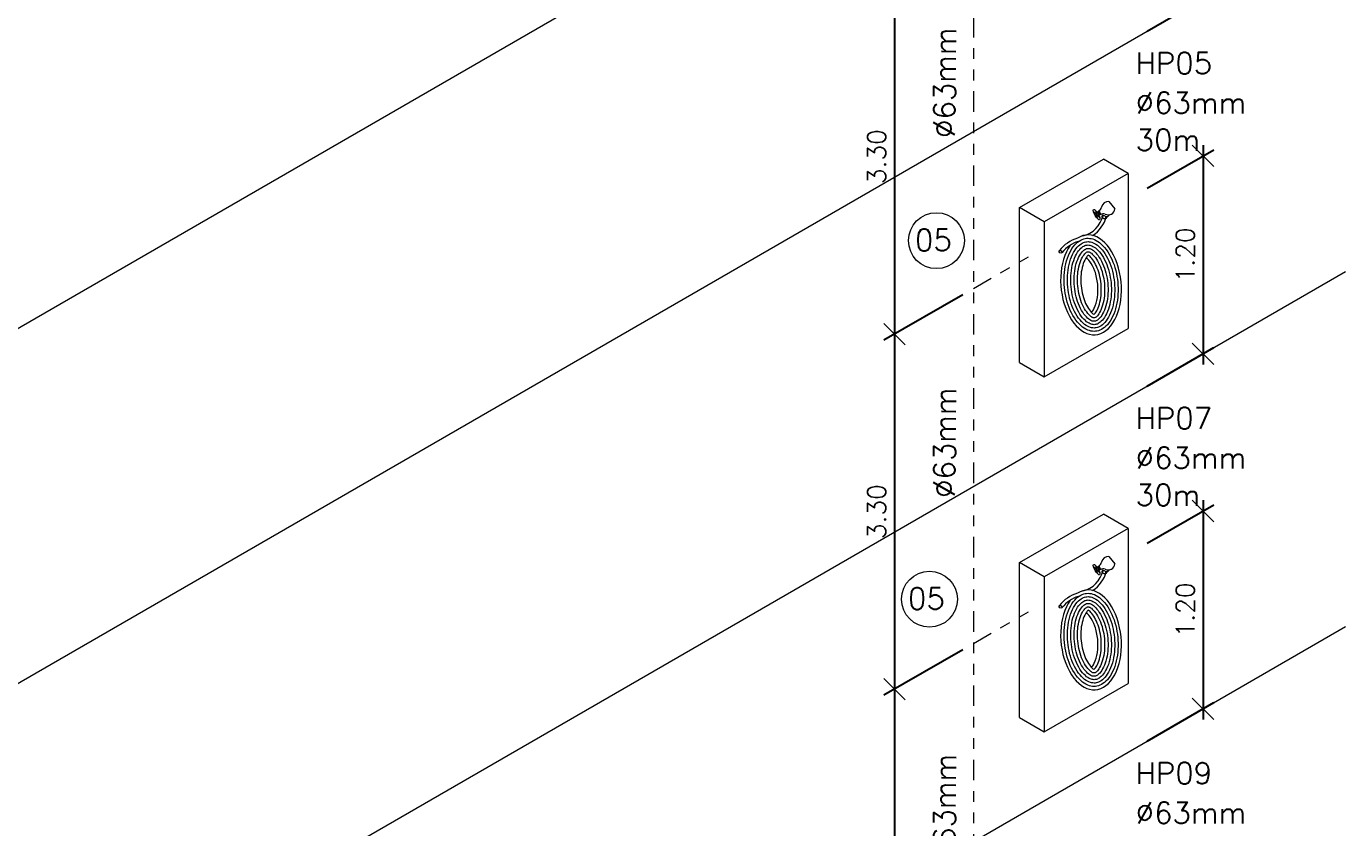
# Model space of a CAD drawing. Header units: millimetres. Extents: x 521 to 1055, y 261 to 520.
# Drawn here: x 980.99 to 993.25, y 366.15 to 373.6 of the extents above; entities that cross this region are included whole.
import ezdxf

# ---------------------------------------------------------------- set-up
doc = ezdxf.new("R2010")
doc.units = ezdxf.units.MM
doc.linetypes.add('CONTINU', pattern=[0])
doc.linetypes.add('DIVIDE2', pattern=[15.875, 6.35, -3.175, 0, -3.175, 0, -3.175])
doc.layers.add('0.1', color=8, linetype='Continuous', lineweight=13)
doc.styles.add('ROMANS', font='romans')
doc.dimstyles.new('Fares Eng - 50', dxfattribs={"dimscale": 2, "dimtxt": 0.085, "dimasz": 0.1, "dimexe": 0.05, "dimexo": 0.05, "dimgap": 0.04, "dimtad": 1, "dimzin": 4, "dimdsep": 46, "dimtxsty": 'ROMANS', "dimblk1": 'OBLIQUE', "dimblk2": 'OBLIQUE', "dimsah": 1, "dimcen": 0.05, "dimdle": 0.05, "dimclrd": 8, "dimclre": 8, "dimclrt": 8, "dimaunit": 1, "dimadec": 0, "dimazin": 0, "dimtfac": 1, "dimtix": 1, "dimtmove": 2, "dimatfit": 0, "dimldrblk": 'OPEN90', "dimfxl": 1, "dimtolj": 1, "dimtzin": 0, "dimarcsym": 0})

# ---------------------------------------------------------------- blocks, each defined once
blk = doc.blocks.new('_OBLIQUE')
at = {"color": 0, "linetype": 'ByBlock'}
blk.add_line((-0.5, -0.5), (0.5, 0.5), dxfattribs=at)
blk = doc.blocks.new('*D2253')
at = {"layer": '0.1', "color": 8, "linetype": 'CONTINU', "lineweight": -2, "transparency": 16777216}
for p, q in [((989.692, 374.402), (988.957, 373.978)), ((989.057, 374.135), (989.057, 370.635)), ((989.692, 371.102), (988.957, 370.678))]:
    blk.add_line(p, q, dxfattribs=at)
at = {"layer": 'DEFPOINTS', "color": 0, "linetype": 'CONTINU', "lineweight": -2, "transparency": 16777216}
for p in [(989.792, 374.46), (989.792, 371.16), (989.057, 370.735)]:
    blk.add_point(p, dxfattribs=at)
at = {"layer": '0.1', "color": 8, "linetype": 'CONTINU', "lineweight": -2, "transparency": 16777216, "xscale": 0.2, "yscale": 0.2, "zscale": 0.2}
for p, rotation in [((989.057, 374.035), 90), ((989.057, 370.735), 270)]:
    blk.add_blockref('_OBLIQUE', p, dxfattribs=dict(at, rotation=rotation))
at = {"layer": '0.1', "color": 8, "linetype": 'CONTINU', "lineweight": -2, "transparency": 16777216, "insert": (988.892, 372.385), "char_height": 0.17, "attachment_point": 5, "rotation": 90, "style": 'ROMANS'}
blk.add_mtext('\\A1;3.30', dxfattribs=at)
blk = doc.blocks.new('_Open90')
at = {"color": 0, "linetype": 'ByBlock', "lineweight": -2}
for p, q in [((0, 0), (-1, 0)), ((-0.5, 0.5), (0, 0)), ((0, 0), (-0.5, -0.5))]:
    blk.add_line(p, q, dxfattribs=at)
blk = doc.blocks.new('*D2254')
at = {"layer": '0.1', "color": 8, "linetype": 'CONTINU', "lineweight": -2, "transparency": 16777216}
for p, q in [((989.692, 371.102), (988.957, 370.678)), ((989.057, 370.835), (989.057, 367.335)), ((989.692, 367.802), (988.957, 367.378))]:
    blk.add_line(p, q, dxfattribs=at)
at = {"layer": 'DEFPOINTS', "color": 0, "linetype": 'CONTINU', "lineweight": -2, "transparency": 16777216}
for p in [(989.792, 371.16), (989.792, 367.86), (989.057, 367.435)]:
    blk.add_point(p, dxfattribs=at)
at = {"layer": '0.1', "color": 8, "linetype": 'CONTINU', "lineweight": -2, "transparency": 16777216, "xscale": 0.2, "yscale": 0.2, "zscale": 0.2}
for p, rotation in [((989.057, 370.735), 90), ((989.057, 367.435), 270)]:
    blk.add_blockref('_OBLIQUE', p, dxfattribs=dict(at, rotation=rotation))
at = {"layer": '0.1', "color": 8, "linetype": 'CONTINU', "lineweight": -2, "transparency": 16777216, "insert": (988.892, 369.085), "char_height": 0.17, "attachment_point": 5, "rotation": 90, "style": 'ROMANS'}
blk.add_mtext('\\A1;3.30', dxfattribs=at)
blk = doc.blocks.new('*D2255')
at = {"layer": '0.1', "color": 8, "linetype": 'CONTINU', "lineweight": -2, "transparency": 16777216}
for p, q in [((989.692, 367.802), (988.957, 367.378)), ((989.057, 367.535), (989.057, 364.035)), ((989.692, 364.502), (988.957, 364.078))]:
    blk.add_line(p, q, dxfattribs=at)
at = {"layer": 'DEFPOINTS', "color": 0, "linetype": 'CONTINU', "lineweight": -2, "transparency": 16777216}
for p in [(989.792, 367.86), (989.792, 364.56), (989.057, 364.135)]:
    blk.add_point(p, dxfattribs=at)
at = {"layer": '0.1', "color": 8, "linetype": 'CONTINU', "lineweight": -2, "transparency": 16777216, "xscale": 0.2, "yscale": 0.2, "zscale": 0.2}
for p, rotation in [((989.057, 367.435), 90), ((989.057, 364.135), 270)]:
    blk.add_blockref('_OBLIQUE', p, dxfattribs=dict(at, rotation=rotation))
at = {"layer": '0.1', "color": 8, "linetype": 'CONTINU', "lineweight": -2, "transparency": 16777216, "insert": (988.892, 365.785), "char_height": 0.17, "attachment_point": 5, "rotation": 90, "style": 'ROMANS'}
blk.add_mtext('\\A1;3.30', dxfattribs=at)
blk = doc.blocks.new('*D2267')
at = {"layer": '0.1', "color": 8, "linetype": 'CONTINU', "lineweight": -2, "transparency": 16777216}
for p, q in [((991.406, 368.792), (992.026, 369.149)), ((991.926, 369.192), (991.926, 367.152)), ((991.406, 366.952), (992.026, 367.31))]:
    blk.add_line(p, q, dxfattribs=at)
at = {"layer": 'DEFPOINTS', "color": 0, "linetype": 'CONTINU', "lineweight": -2, "transparency": 16777216}
for p in [(991.306, 368.734), (991.926, 367.252), (991.306, 366.895)]:
    blk.add_point(p, dxfattribs=at)
at = {"layer": '0.1', "color": 8, "linetype": 'CONTINU', "lineweight": -2, "transparency": 16777216, "xscale": 0.2, "yscale": 0.2, "zscale": 0.2}
for p, rotation in [((991.926, 369.092), 90), ((991.926, 367.252), 270)]:
    blk.add_blockref('_OBLIQUE', p, dxfattribs=dict(at, rotation=rotation))
at = {"layer": '0.1', "color": 8, "linetype": 'CONTINU', "lineweight": -2, "transparency": 16777216, "insert": (991.761, 368.172), "char_height": 0.17, "attachment_point": 5, "rotation": 90, "style": 'ROMANS'}
blk.add_mtext('\\A1;1.20', dxfattribs=at)
blk = doc.blocks.new('*D2268')
at = {"layer": '0.1', "color": 8, "linetype": 'CONTINU', "lineweight": -2, "transparency": 16777216}
for p, q in [((991.406, 372.092), (992.026, 372.449)), ((991.926, 372.492), (991.926, 370.452)), ((991.406, 370.252), (992.026, 370.61))]:
    blk.add_line(p, q, dxfattribs=at)
at = {"layer": 'DEFPOINTS', "color": 0, "linetype": 'CONTINU', "lineweight": -2, "transparency": 16777216}
for p in [(991.306, 372.034), (991.926, 370.552), (991.306, 370.195)]:
    blk.add_point(p, dxfattribs=at)
at = {"layer": '0.1', "color": 8, "linetype": 'CONTINU', "lineweight": -2, "transparency": 16777216, "xscale": 0.2, "yscale": 0.2, "zscale": 0.2}
for p, rotation in [((991.926, 372.392), 90), ((991.926, 370.552), 270)]:
    blk.add_blockref('_OBLIQUE', p, dxfattribs=dict(at, rotation=rotation))
at = {"layer": '0.1', "color": 8, "linetype": 'CONTINU', "lineweight": -2, "transparency": 16777216, "insert": (991.761, 371.472), "char_height": 0.17, "attachment_point": 5, "rotation": 90, "style": 'ROMANS'}
blk.add_mtext('\\A1;1.20', dxfattribs=at)
blk = doc.blocks.new('*D2269')
at = {"layer": '0.1', "color": 8, "linetype": 'CONTINU', "lineweight": -2, "transparency": 16777216}
for p, q in [((991.406, 375.392), (992.026, 375.749)), ((991.926, 375.792), (991.926, 373.752)), ((991.406, 373.552), (992.026, 373.91))]:
    blk.add_line(p, q, dxfattribs=at)
at = {"layer": 'DEFPOINTS', "color": 0, "linetype": 'CONTINU', "lineweight": -2, "transparency": 16777216}
for p in [(991.306, 375.334), (991.926, 373.852), (991.306, 373.495)]:
    blk.add_point(p, dxfattribs=at)
at = {"layer": '0.1', "color": 8, "linetype": 'CONTINU', "lineweight": -2, "transparency": 16777216, "xscale": 0.2, "yscale": 0.2, "zscale": 0.2}
for p, rotation in [((991.926, 375.692), 90), ((991.926, 373.852), 270)]:
    blk.add_blockref('_OBLIQUE', p, dxfattribs=dict(at, rotation=rotation))
at = {"layer": '0.1', "color": 8, "linetype": 'CONTINU', "lineweight": -2, "transparency": 16777216, "insert": (991.761, 374.772), "char_height": 0.17, "attachment_point": 5, "rotation": 90, "style": 'ROMANS'}
blk.add_mtext('\\A1;1.20', dxfattribs=at)

msp = doc.modelspace()

# ---------------------------------------------------------------- linework, layer by layer
at = {"layer": '0.1', "color": 254, "linetype": 'DIVIDE2', "ltscale": 0.03}
for p, q in [((989.792, 381.27964), (989.792, 348.05952)), ((989.792, 371.15952), (990.31759, 371.46297)), ((989.792, 367.85952), (990.31759, 368.16297))]:
    msp.add_line(p, q, dxfattribs=at)
at = {"layer": '0.1', "color": 8}
for p, q in [((980.60132, 370.61416), (993.25196, 377.91802)), ((980.60132, 367.31416), (993.25196, 374.61802)), ((990.21927, 371.91196), (990.99927, 372.3623)), ((991.22894, 372.2297), (990.99927, 372.3623)), ((991.22894, 372.2297), (990.44894, 371.77936)), ((991.22894, 372.2297), (991.22894, 370.78863)), ((991.05166, 371.96877), (991.10733, 371.90067)), ((990.21927, 370.4709), (990.21927, 371.91196)), ((990.44894, 371.77936), (990.21927, 371.91196)), ((990.92876, 371.85294), (990.90674, 371.87332)), ((990.93496, 371.85539), (990.93056, 371.88209)), ((990.93815, 371.83608), (990.94246, 371.81005)), ((990.94434, 371.83866), (990.96753, 371.81757)), ((990.9486, 371.85872), (990.96012, 371.86537)), ((990.95086, 371.8534), (990.96416, 371.85995)), ((990.99056, 371.87661), (990.99027, 371.87644)), ((990.44894, 371.77936), (990.44894, 370.3383)), ((980.60132, 364.01416), (993.25196, 371.31802)), ((990.21927, 368.61196), (990.99927, 369.0623)), ((991.22894, 368.9297), (990.99927, 369.0623)), ((991.22894, 368.9297), (990.44894, 368.47936)), ((991.22894, 368.9297), (991.22894, 367.48863)), ((990.21927, 367.1709), (990.21927, 368.61196)), ((990.44894, 368.47936), (990.21927, 368.61196)), ((991.05166, 368.66877), (991.10733, 368.60067)), ((990.92876, 368.55294), (990.90674, 368.57332)), ((990.93496, 368.55539), (990.93056, 368.58209)), ((990.93815, 368.53608), (990.94246, 368.51005)), ((990.94434, 368.53866), (990.96753, 368.51757)), ((990.9486, 368.55872), (990.96012, 368.56537)), ((990.95086, 368.5534), (990.96416, 368.55995)), ((990.99056, 368.57661), (990.99027, 368.57644)), ((990.44894, 368.47936), (990.44894, 367.0383)), ((980.60132, 360.71416), (993.25196, 368.01802))]:
    msp.add_line(p, q, dxfattribs=at)
for points in [[(990.21927, 370.4709), (990.44894, 370.3383), (991.22894, 370.78863)], [(990.21927, 367.1709), (990.44894, 367.0383), (991.22894, 367.48863)]]:
    msp.add_lwpolyline(points, dxfattribs=at)
at = {"layer": '0.1', "color": 8, "linetype": 'Continuous'}
for centre in [(989.44724, 371.60444), (989.38226, 368.27152)]:
    msp.add_circle(centre, 0.25988, dxfattribs=at)
at = {"layer": '0.1', "color": 8}
for centre, radius, start, end in [((990.92348, 371.93459), 0.06296, 298.840108, 342.192501), ((991.04523, 371.9067), 0.0624, 84.083613, 172.046773), ((990.74996, 371.89485), 0.2529, 283.430662, 346.965841), ((990.74996, 371.89485), 0.2841, 301.516937, 346.965841), ((990.96064, 371.86154), 0.00386, 335.764248, 97.703594), ((991.00129, 371.79014), 0.06296, 75.782358, 118.658075), ((990.978, 371.84401), 0.01657, 327.474934, 30.614343), ((991.04523, 371.9067), 0.0624, 242.85156, 354.461167), ((991.11132, 371.75071), 0.1065, 114.491805, 145.735823), ((990.85803, 371.3023), 0.33959, 107.213069, 141.647104), ((990.85803, 371.3023), 0.30839, 107.213069, 141.647104), ((990.92348, 368.63459), 0.06296, 298.840108, 342.192501), ((991.04523, 368.6067), 0.0624, 84.083613, 172.046773), ((990.74996, 368.59485), 0.2529, 283.430662, 346.965841), ((990.74996, 368.59485), 0.2841, 301.516937, 346.965841), ((990.96064, 368.56154), 0.00386, 335.764248, 97.703594), ((991.00129, 368.49014), 0.06296, 75.782358, 118.658075), ((990.978, 368.54401), 0.01657, 327.474934, 30.614343), ((991.04523, 368.6067), 0.0624, 242.85156, 354.461167), ((991.11132, 368.45071), 0.1065, 114.491805, 145.735823), ((990.85803, 368.0023), 0.33959, 107.213069, 141.647104), ((990.85803, 368.0023), 0.30839, 107.213069, 141.647104)]:
    msp.add_arc(centre, radius, start, end, dxfattribs=at)
for centre, major_axis, ratio in [((990.93655, 371.84574), (-0.02838, 0.04733), 0.2938919), ((990.93655, 371.84574), (-0.00627, 0.01045), 0.44345476), ((990.9622, 371.86237), (0.00859, -0.01716), 0.25559172), ((991.00659, 371.82265), (-0.01677, 0.01086), 0.66520438), ((990.60126, 371.5011), (-0.0116, 0.0087), 0.82211734), ((990.93655, 368.54574), (-0.02838, 0.04733), 0.2938919), ((990.93655, 368.54574), (-0.00627, 0.01045), 0.44345476), ((990.9622, 368.56237), (0.00859, -0.01716), 0.25559172), ((991.00659, 368.52265), (-0.01677, 0.01086), 0.66520438), ((990.60126, 368.2011), (-0.0116, 0.0087), 0.82211734)]:
    msp.add_ellipse(centre, major_axis=major_axis, ratio=ratio, dxfattribs=at)
for centre in [(990.885, 371.19365), (990.885, 367.89365)]:
    msp.add_ellipse(centre, major_axis=(-0.0444, 0.46329), ratio=0.60251599, start_param=0.59697698, end_param=6.59329494, dxfattribs=at)
for points, knots in [([(990.84358, 371.62588), (990.8257, 371.62417), (990.80726, 371.61891), (990.76981, 371.59887), (990.75086, 371.58399), (990.69757, 371.52393), (990.66693, 371.46123), (990.63343, 371.3183), (990.62985, 371.24358), (990.64398, 371.09618), (990.66168, 371.0235), (990.72172, 370.88953), (990.7637, 370.83379), (990.82743, 370.78495), (990.84886, 370.77393), (990.88943, 370.76137), (990.90853, 370.75971), (990.9443, 370.76314), (990.96273, 370.7684), (991.00018, 370.78843), (991.01913, 370.80332), (991.07242, 370.86337), (991.10306, 370.92607), (991.13656, 371.069), (991.14014, 371.14372), (991.12601, 371.29113), (991.10831, 371.36381), (991.04828, 371.49777), (991.00629, 371.55352), (990.94256, 371.60235), (990.92113, 371.61337), (990.88056, 371.62593), (990.86146, 371.62759), (990.84358, 371.62588)], [0, 0, 0, 0, 0.26179939, 0.26179939, 0.52359878, 0.52359878, 1.04719755, 1.04719755, 1.57079633, 1.57079633, 2.0943951, 2.0943951, 2.61799388, 2.61799388, 2.87979327, 2.87979327, 3.14159265, 3.14159265, 3.40339204, 3.40339204, 3.66519143, 3.66519143, 4.1887902, 4.1887902, 4.71238898, 4.71238898, 5.23598776, 5.23598776, 5.75958653, 5.75958653, 6.02138592, 6.02138592, 6.28318531, 6.28318531, 6.28318531, 6.28318531]), ([(990.84655, 371.59482), (990.83268, 371.59349), (990.81845, 371.58951), (990.78805, 371.57325), (990.77197, 371.56077), (990.72535, 371.50824), (990.69643, 371.45037), (990.66468, 371.31493), (990.6612, 371.24353), (990.67475, 371.10218), (990.69195, 371.03224), (990.74839, 370.9063), (990.7879, 370.85455), (990.8438, 370.81171), (990.86191, 370.80255), (990.89483, 370.79236), (990.90957, 370.79115), (990.93731, 370.79381), (990.95154, 370.79779), (990.98194, 370.81406), (990.99802, 370.82653), (991.04464, 370.87907), (991.07356, 370.93694), (991.10531, 371.07238), (991.10879, 371.14377), (991.09524, 371.28512), (991.07804, 371.35506), (991.0216, 371.481), (990.98209, 371.53275), (990.92619, 371.57559), (990.90808, 371.58475), (990.87516, 371.59494), (990.86042, 371.59615), (990.84655, 371.59482)], [0, 0, 0, 0, 0.26179939, 0.26179939, 0.52359878, 0.52359878, 1.04719755, 1.04719755, 1.57079633, 1.57079633, 2.0943951, 2.0943951, 2.61799388, 2.61799388, 2.87979327, 2.87979327, 3.14159265, 3.14159265, 3.40339204, 3.40339204, 3.66519143, 3.66519143, 4.1887902, 4.1887902, 4.71238898, 4.71238898, 5.23598776, 5.23598776, 5.75958653, 5.75958653, 6.02138592, 6.02138592, 6.28318531, 6.28318531, 6.28318531, 6.28318531]), ([(990.84953, 371.56377), (990.83953, 371.56281), (990.82963, 371.5601), (990.80631, 371.54763), (990.79307, 371.53754), (990.75316, 371.49257), (990.72593, 371.43949), (990.69594, 371.31156), (990.69255, 371.24351), (990.70552, 371.10816), (990.72226, 371.0409), (990.77502, 370.92316), (990.81212, 370.8753), (990.86016, 370.83849), (990.87499, 370.83116), (990.9002, 370.82336), (990.91046, 370.82258), (990.93046, 370.8245), (990.94036, 370.8272), (990.96368, 370.83967), (990.97692, 370.84976), (991.01683, 370.89473), (991.04406, 370.94781), (991.07405, 371.07574), (991.07744, 371.1438), (991.06447, 371.27915), (991.04773, 371.3464), (990.99497, 371.46414), (990.95787, 371.51201), (990.90983, 371.54882), (990.895, 371.55614), (990.86979, 371.56394), (990.85953, 371.56472), (990.84953, 371.56377)], [0, 0, 0, 0, 0.26179939, 0.26179939, 0.52359878, 0.52359878, 1.04719755, 1.04719755, 1.57079633, 1.57079633, 2.0943951, 2.0943951, 2.61799388, 2.61799388, 2.87979327, 2.87979327, 3.14159265, 3.14159265, 3.40339204, 3.40339204, 3.66519143, 3.66519143, 4.1887902, 4.1887902, 4.71238898, 4.71238898, 5.23598776, 5.23598776, 5.75958653, 5.75958653, 6.02138592, 6.02138592, 6.28318531, 6.28318531, 6.28318531, 6.28318531]), ([(990.8525, 371.53271), (990.84611, 371.53209), (990.84075, 371.53067), (990.82462, 371.52204), (990.81414, 371.51427), (990.78104, 371.47697), (990.75542, 371.4286), (990.7272, 371.30821), (990.72389, 371.24351), (990.73629, 371.11411), (990.75261, 371.04946), (990.80161, 370.94012), (990.83639, 370.89601), (990.87649, 370.86528), (990.88813, 370.85976), (990.90551, 370.85438), (990.91109, 370.85398), (990.92388, 370.85521), (990.92924, 370.85663), (990.94537, 370.86526), (990.95585, 370.87303), (990.98895, 370.91033), (991.01457, 370.9587), (991.04279, 371.07909), (991.0461, 371.14379), (991.0337, 371.2732), (991.01738, 371.33784), (990.96838, 371.44718), (990.9336, 371.4913), (990.8935, 371.52203), (990.88186, 371.52755), (990.86448, 371.53293), (990.8589, 371.53332), (990.8525, 371.53271)], [0, 0, 0, 0, 0.26179939, 0.26179939, 0.52359878, 0.52359878, 1.04719755, 1.04719755, 1.57079633, 1.57079633, 2.0943951, 2.0943951, 2.61799388, 2.61799388, 2.87979327, 2.87979327, 3.14159265, 3.14159265, 3.40339204, 3.40339204, 3.66519143, 3.66519143, 4.1887902, 4.1887902, 4.71238898, 4.71238898, 5.23598776, 5.23598776, 5.75958653, 5.75958653, 6.02138592, 6.02138592, 6.28318531, 6.28318531, 6.28318531, 6.28318531]), ([(990.85548, 371.50165), (990.852, 371.50132), (990.85177, 371.50118), (990.84303, 371.49651), (990.83514, 371.49093), (990.80905, 371.46154), (990.78491, 371.4177), (990.75846, 371.30487), (990.75523, 371.24355), (990.76707, 371.12002), (990.78303, 371.05788), (990.82814, 370.95722), (990.8608, 370.91661), (990.89275, 370.89212), (990.90139, 370.88831), (990.9107, 370.88543), (990.91103, 370.88532), (990.91799, 370.88599), (990.91822, 370.88612), (990.92696, 370.89079), (990.93486, 370.89638), (990.96094, 370.92577), (990.98508, 370.9696), (991.01153, 371.08243), (991.01476, 371.14375), (991.00293, 371.26729), (990.98696, 371.32942), (990.94185, 371.43009), (990.90919, 371.4707), (990.87724, 371.49518), (990.8686, 371.49899), (990.85929, 371.50187), (990.85897, 371.50198), (990.85548, 371.50165)], [0, 0, 0, 0, 0.26179939, 0.26179939, 0.52359878, 0.52359878, 1.04719755, 1.04719755, 1.57079633, 1.57079633, 2.0943951, 2.0943951, 2.61799388, 2.61799388, 2.87979327, 2.87979327, 3.14159265, 3.14159265, 3.40339204, 3.40339204, 3.66519143, 3.66519143, 4.1887902, 4.1887902, 4.71238898, 4.71238898, 5.23598776, 5.23598776, 5.75958653, 5.75958653, 6.02138592, 6.02138592, 6.28318531, 6.28318531, 6.28318531, 6.28318531]), ([(990.85863, 371.4689), (990.8562, 371.46699), (990.85308, 371.46414), (990.8375, 371.44658), (990.8144, 371.40679), (990.78973, 371.30154), (990.78656, 371.24365), (990.79785, 371.12587), (990.81354, 371.0661), (990.85458, 370.97452), (990.88566, 370.93687), (990.90517, 370.92191), (990.90881, 370.91971), (990.91136, 370.9184)], [0.38300325, 0.38300325, 0.38300325, 0.38300325, 0.52359878, 0.52359878, 1.04719755, 1.04719755, 1.57079633, 1.57079633, 2.0943951, 2.0943951, 2.61799388, 2.61799388, 2.75703757, 2.75703757, 2.75703757, 2.75703757]), ([(990.89206, 370.94292), (990.89435, 370.94472), (990.90344, 370.95355), (990.9273, 371.0021), (990.93883, 371.03797), (990.95, 371.11561), (990.95078, 371.15711), (990.94273, 371.24152), (990.93323, 371.28412), (990.90799, 371.35739), (990.89142, 371.38732), (990.85809, 371.43212), (990.84631, 371.44015), (990.84435, 371.44116)], [3.52459591, 3.52459591, 3.52459591, 3.52459591, 3.92026829, 3.92026829, 4.31594068, 4.31594068, 4.71161307, 4.71161307, 5.10728545, 5.10728545, 5.50295784, 5.50295784, 5.89863023, 5.89863023, 5.89863023, 5.89863023]), ([(990.91136, 370.9184), (990.91379, 370.92031), (990.91692, 370.92317), (990.9325, 370.94072), (990.95559, 370.98051), (990.98026, 371.08577), (990.98343, 371.14365), (990.97214, 371.26143), (990.95645, 371.3212), (990.91541, 371.41278), (990.88433, 371.45044), (990.86482, 371.46539), (990.86118, 371.46759), (990.85863, 371.4689)], [3.52459591, 3.52459591, 3.52459591, 3.52459591, 3.66519143, 3.66519143, 4.1887902, 4.1887902, 4.71238898, 4.71238898, 5.23598776, 5.23598776, 5.75958653, 5.75958653, 5.89863023, 5.89863023, 5.89863023, 5.89863023]), ([(990.84358, 368.32588), (990.8257, 368.32417), (990.80726, 368.31891), (990.76981, 368.29887), (990.75086, 368.28399), (990.69757, 368.22393), (990.66693, 368.16123), (990.63343, 368.0183), (990.62985, 367.94358), (990.64398, 367.79618), (990.66168, 367.7235), (990.72172, 367.58953), (990.7637, 367.53379), (990.82743, 367.48495), (990.84886, 367.47393), (990.88943, 367.46137), (990.90853, 367.45971), (990.9443, 367.46314), (990.96273, 367.4684), (991.00018, 367.48843), (991.01913, 367.50332), (991.07242, 367.56337), (991.10306, 367.62607), (991.13656, 367.769), (991.14014, 367.84372), (991.12601, 367.99113), (991.10831, 368.06381), (991.04828, 368.19777), (991.00629, 368.25352), (990.94256, 368.30235), (990.92113, 368.31337), (990.88056, 368.32593), (990.86146, 368.32759), (990.84358, 368.32588)], [0, 0, 0, 0, 0.26179939, 0.26179939, 0.52359878, 0.52359878, 1.04719755, 1.04719755, 1.57079633, 1.57079633, 2.0943951, 2.0943951, 2.61799388, 2.61799388, 2.87979327, 2.87979327, 3.14159265, 3.14159265, 3.40339204, 3.40339204, 3.66519143, 3.66519143, 4.1887902, 4.1887902, 4.71238898, 4.71238898, 5.23598776, 5.23598776, 5.75958653, 5.75958653, 6.02138592, 6.02138592, 6.28318531, 6.28318531, 6.28318531, 6.28318531]), ([(990.84655, 368.29482), (990.83268, 368.29349), (990.81845, 368.28951), (990.78805, 368.27325), (990.77197, 368.26077), (990.72535, 368.20824), (990.69643, 368.15037), (990.66468, 368.01493), (990.6612, 367.94353), (990.67475, 367.80218), (990.69195, 367.73224), (990.74839, 367.6063), (990.7879, 367.55455), (990.8438, 367.51171), (990.86191, 367.50255), (990.89483, 367.49236), (990.90957, 367.49115), (990.93731, 367.49381), (990.95154, 367.49779), (990.98194, 367.51406), (990.99802, 367.52653), (991.04464, 367.57907), (991.07356, 367.63694), (991.10531, 367.77238), (991.10879, 367.84377), (991.09524, 367.98512), (991.07804, 368.05506), (991.0216, 368.181), (990.98209, 368.23275), (990.92619, 368.27559), (990.90808, 368.28475), (990.87516, 368.29494), (990.86042, 368.29615), (990.84655, 368.29482)], [0, 0, 0, 0, 0.26179939, 0.26179939, 0.52359878, 0.52359878, 1.04719755, 1.04719755, 1.57079633, 1.57079633, 2.0943951, 2.0943951, 2.61799388, 2.61799388, 2.87979327, 2.87979327, 3.14159265, 3.14159265, 3.40339204, 3.40339204, 3.66519143, 3.66519143, 4.1887902, 4.1887902, 4.71238898, 4.71238898, 5.23598776, 5.23598776, 5.75958653, 5.75958653, 6.02138592, 6.02138592, 6.28318531, 6.28318531, 6.28318531, 6.28318531]), ([(990.84953, 368.26377), (990.83953, 368.26281), (990.82963, 368.2601), (990.80631, 368.24763), (990.79307, 368.23754), (990.75316, 368.19257), (990.72593, 368.13949), (990.69594, 368.01156), (990.69255, 367.94351), (990.70552, 367.80816), (990.72226, 367.7409), (990.77502, 367.62316), (990.81212, 367.5753), (990.86016, 367.53849), (990.87499, 367.53116), (990.9002, 367.52336), (990.91046, 367.52258), (990.93046, 367.5245), (990.94036, 367.5272), (990.96368, 367.53967), (990.97692, 367.54976), (991.01683, 367.59473), (991.04406, 367.64781), (991.07405, 367.77574), (991.07744, 367.8438), (991.06447, 367.97915), (991.04773, 368.0464), (990.99497, 368.16414), (990.95787, 368.21201), (990.90983, 368.24882), (990.895, 368.25614), (990.86979, 368.26394), (990.85953, 368.26472), (990.84953, 368.26377)], [0, 0, 0, 0, 0.26179939, 0.26179939, 0.52359878, 0.52359878, 1.04719755, 1.04719755, 1.57079633, 1.57079633, 2.0943951, 2.0943951, 2.61799388, 2.61799388, 2.87979327, 2.87979327, 3.14159265, 3.14159265, 3.40339204, 3.40339204, 3.66519143, 3.66519143, 4.1887902, 4.1887902, 4.71238898, 4.71238898, 5.23598776, 5.23598776, 5.75958653, 5.75958653, 6.02138592, 6.02138592, 6.28318531, 6.28318531, 6.28318531, 6.28318531]), ([(990.8525, 368.23271), (990.84611, 368.23209), (990.84075, 368.23067), (990.82462, 368.22204), (990.81414, 368.21427), (990.78104, 368.17697), (990.75542, 368.1286), (990.7272, 368.00821), (990.72389, 367.94351), (990.73629, 367.81411), (990.75261, 367.74946), (990.80161, 367.64012), (990.83639, 367.59601), (990.87649, 367.56528), (990.88813, 367.55976), (990.90551, 367.55438), (990.91109, 367.55398), (990.92388, 367.55521), (990.92924, 367.55663), (990.94537, 367.56526), (990.95585, 367.57303), (990.98895, 367.61033), (991.01457, 367.6587), (991.04279, 367.77909), (991.0461, 367.84379), (991.0337, 367.9732), (991.01738, 368.03784), (990.96838, 368.14718), (990.9336, 368.1913), (990.8935, 368.22203), (990.88186, 368.22755), (990.86448, 368.23293), (990.8589, 368.23332), (990.8525, 368.23271)], [0, 0, 0, 0, 0.26179939, 0.26179939, 0.52359878, 0.52359878, 1.04719755, 1.04719755, 1.57079633, 1.57079633, 2.0943951, 2.0943951, 2.61799388, 2.61799388, 2.87979327, 2.87979327, 3.14159265, 3.14159265, 3.40339204, 3.40339204, 3.66519143, 3.66519143, 4.1887902, 4.1887902, 4.71238898, 4.71238898, 5.23598776, 5.23598776, 5.75958653, 5.75958653, 6.02138592, 6.02138592, 6.28318531, 6.28318531, 6.28318531, 6.28318531]), ([(990.85548, 368.20165), (990.852, 368.20132), (990.85177, 368.20118), (990.84303, 368.19651), (990.83514, 368.19093), (990.80905, 368.16154), (990.78491, 368.1177), (990.75846, 368.00487), (990.75523, 367.94355), (990.76707, 367.82002), (990.78303, 367.75788), (990.82814, 367.65722), (990.8608, 367.61661), (990.89275, 367.59212), (990.90139, 367.58831), (990.9107, 367.58543), (990.91103, 367.58532), (990.91799, 367.58599), (990.91822, 367.58612), (990.92696, 367.59079), (990.93486, 367.59638), (990.96094, 367.62577), (990.98508, 367.6696), (991.01153, 367.78243), (991.01476, 367.84375), (991.00293, 367.96729), (990.98696, 368.02942), (990.94185, 368.13009), (990.90919, 368.1707), (990.87724, 368.19518), (990.8686, 368.19899), (990.85929, 368.20187), (990.85897, 368.20198), (990.85548, 368.20165)], [0, 0, 0, 0, 0.26179939, 0.26179939, 0.52359878, 0.52359878, 1.04719755, 1.04719755, 1.57079633, 1.57079633, 2.0943951, 2.0943951, 2.61799388, 2.61799388, 2.87979327, 2.87979327, 3.14159265, 3.14159265, 3.40339204, 3.40339204, 3.66519143, 3.66519143, 4.1887902, 4.1887902, 4.71238898, 4.71238898, 5.23598776, 5.23598776, 5.75958653, 5.75958653, 6.02138592, 6.02138592, 6.28318531, 6.28318531, 6.28318531, 6.28318531]), ([(990.85863, 368.1689), (990.8562, 368.16699), (990.85308, 368.16414), (990.8375, 368.14658), (990.8144, 368.10679), (990.78973, 368.00154), (990.78656, 367.94365), (990.79785, 367.82587), (990.81354, 367.7661), (990.85458, 367.67452), (990.88566, 367.63687), (990.90517, 367.62191), (990.90881, 367.61971), (990.91136, 367.6184)], [0.38300325, 0.38300325, 0.38300325, 0.38300325, 0.52359878, 0.52359878, 1.04719755, 1.04719755, 1.57079633, 1.57079633, 2.0943951, 2.0943951, 2.61799388, 2.61799388, 2.75703757, 2.75703757, 2.75703757, 2.75703757]), ([(990.89206, 367.64292), (990.89435, 367.64472), (990.90344, 367.65355), (990.9273, 367.7021), (990.93883, 367.73797), (990.95, 367.81561), (990.95078, 367.85711), (990.94273, 367.94152), (990.93323, 367.98412), (990.90799, 368.05739), (990.89142, 368.08732), (990.85809, 368.13212), (990.84631, 368.14015), (990.84435, 368.14116)], [3.52459591, 3.52459591, 3.52459591, 3.52459591, 3.92026829, 3.92026829, 4.31594068, 4.31594068, 4.71161307, 4.71161307, 5.10728545, 5.10728545, 5.50295784, 5.50295784, 5.89863023, 5.89863023, 5.89863023, 5.89863023]), ([(990.91136, 367.6184), (990.91379, 367.62031), (990.91692, 367.62317), (990.9325, 367.64072), (990.95559, 367.68051), (990.98026, 367.78577), (990.98343, 367.84365), (990.97214, 367.96143), (990.95645, 368.0212), (990.91541, 368.11278), (990.88433, 368.15044), (990.86482, 368.16539), (990.86118, 368.16759), (990.85863, 368.1689)], [3.52459591, 3.52459591, 3.52459591, 3.52459591, 3.66519143, 3.66519143, 4.1887902, 4.1887902, 4.71238898, 4.71238898, 5.23598776, 5.23598776, 5.75958653, 5.75958653, 5.89863023, 5.89863023, 5.89863023, 5.89863023])]:
    msp.add_open_spline(points, degree=3, knots=knots, dxfattribs=at)

# ---------------------------------------------------------------- texts
at = {"layer": '0.1', "color": 8, "linetype": 'Continuous', "style": 'ROMANS'}
for p in [(989.61734, 372.5577, 52.87274), (989.61734, 369.21181, 52.87274), (989.61734, 365.80625, 52.87274)]:
    msp.add_text('Ø63mm', height=0.200038, rotation=89.179165, dxfattribs=at).set_placement(p)
for s, height, p in [('HP05', 0.200038, (991.29934, 373.15408, 52.87274)), ('Ø63mm', 0.200038, (991.29959, 372.7851, 52.87274)), ('30m', 0.200038, (991.29959, 372.4407, 52.87274)), ('05', 0.2, (989.24757, 371.51017)), ('HP07', 0.200038, (991.29934, 369.85408, 52.87274)), ('Ø63mm', 0.200038, (991.29959, 369.4851, 52.87274)), ('30m', 0.200038, (991.29959, 369.1407, 52.87274)), ('05', 0.2, (989.18258, 368.17725)), ('HP09', 0.200038, (991.29934, 366.55408, 52.87274)), ('Ø63mm', 0.200038, (991.29959, 366.1851, 52.87274))]:
    msp.add_text(s, height=height, dxfattribs=at).set_placement(p)

# ---------------------------------------------------------------- dimensions: what is measured, and where the dimension line sits
at = {"layer": '0.1', "color": 8, "linetype": 'CONTINU', "lineweight": -2}
for base, p1, p2, picture, middle in [((991.92589, 373.85241), (991.30639, 375.33385), (991.30639, 373.49474), '*D2269', (991.76089, 374.77197)), ((991.92589, 370.55241), (991.30639, 372.03385), (991.30639, 370.19474), '*D2268', (991.76089, 371.47197)), ((991.92589, 367.25241), (991.30639, 368.73385), (991.30639, 366.89474), '*D2267', (991.76089, 368.17197))]:
    dim = msp.add_linear_dim(base=base, p1=p1, p2=p2, angle=90, text='1.20', dimstyle='Fares Eng - 50', dxfattribs=at)
    dim.commit()
    dim.dimension.update_dxf_attribs({"geometry": picture, "text_midpoint": middle})
for base, p1, p2, picture, middle in [((989.05745, 370.73542), (989.792, 374.45952), (989.792, 371.15952), '*D2253', (988.89245, 372.38542)), ((989.05745, 367.43542), (989.792, 371.15952), (989.792, 367.85952), '*D2254', (988.89245, 369.08542)), ((989.05745, 364.13542), (989.792, 367.85952), (989.792, 364.55952), '*D2255', (988.89245, 365.78542))]:
    dim = msp.add_linear_dim(base=base, p1=p1, p2=p2, angle=90, dimstyle='Fares Eng - 50', dxfattribs=at)
    dim.commit()
    dim.dimension.update_dxf_attribs({"geometry": picture, "text_midpoint": middle})

doc.saveas('drawing.dxf')
